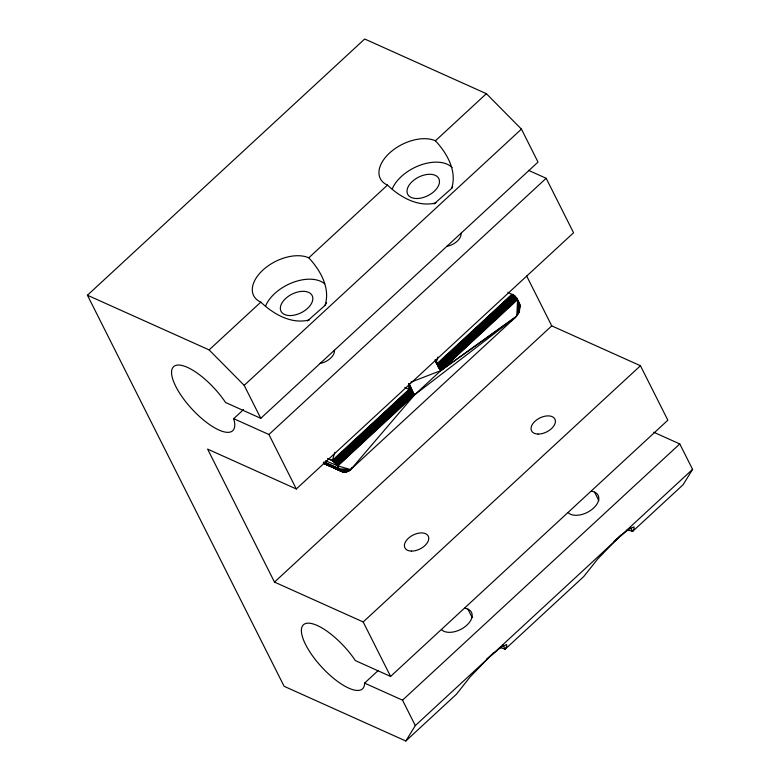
<?xml version="1.0" encoding="UTF-8"?>
<svg xmlns="http://www.w3.org/2000/svg" width="780" height="780" viewBox="0 0 780 780"><rect width="100%" height="100%" fill="white"/><g stroke="black" fill="none" stroke-linecap="round" stroke-linejoin="round"><path stroke-width="1.17" d="M507.858 292.227L514.888 296.088L519.09 302.572L518.749 312.809L515.531 317.314L349.313 470.749L346.408 472.085L343.531 472.173L323.456 463.32M517.569 300.709L519.09 302.572L517.861 314.476L517.618 299.637L512.85 294.508L436.946 364.65L512.226 294.187L437.219 363.5M519.987 305.662L519.431 311.035L519.665 304.034L519.987 305.662L518.749 312.809L519.665 304.034L519.09 302.572M307.418 320.97L325.026 305.419C330.652 288.093 320.336 270.202 308.782 257.81A34.856 20.729 -26.7 0 0 262.86 270.114A34.856 20.729 -26.7 0 0 260.822 302.133L209.118 349.908L87.428 295.23L364.689 39L486.379 93.688L521.44 129.119L538.024 162.084L260.764 418.314L225.556 402.49A43.563 15.239 47.3 0 0 174.515 365.986A43.563 15.239 47.3 0 0 200.294 417.241A43.563 15.239 47.3 0 0 233.698 418.685L268.915 434.509L296.312 488.982L573.563 232.762L546.166 178.279L528.567 170.371M434.06 203.941L451.659 188.389C457.285 171.064 446.979 153.172 435.425 140.78A34.856 20.729 -26.7 0 0 389.503 153.075A34.856 20.729 -26.7 0 0 387.465 185.094L308.782 257.81M334.903 452.293L332.377 460.385C337.155 462.998 337.935 468.936 342.225 471.754L350.678 469.667L414.56 394.875L515.531 317.314L440.827 370.598L410.836 382.19M436.147 362.837L437.95 357.055M349.313 470.749L344.935 472.29L342.742 471.276L344.935 472.29L350.678 469.667L351.839 467.542M325.026 305.419L326.566 302.708M451.659 188.389L452.692 186.576M87.428 295.23L284.125 686.312L405.815 741L415.311 725.595L692.572 469.365L679.78 443.947L653.757 432.247M692.572 469.365L683.075 484.77L632.492 531.521A35.402 21.06 -26.7 0 0 627.081 529.883M493.418 652.821L470.243 676.767L456.398 694.258L405.815 741M620.802 535.09L597.636 559.045L583.781 576.527L505.108 649.243A35.402 21.06 -26.7 0 0 499.697 647.605M408.973 384.14L411.148 390.712L335.039 462.286L328.019 458.425M327.815 458.747L332.377 460.385L335.712 462.959L411.83 391.326L409.022 384.082L412.503 391.999L414.56 394.875M408.876 384.062L410.465 390.185L333.674 461.146L409.793 389.747L408.817 384.16L409.168 389.415L332.377 460.385L336.336 463.671L412.503 391.999L409.793 389.747L404.81 387.455M440.827 370.598L517.218 298.935L512.85 294.508L437.609 365.079L513.513 294.947L517.218 298.935L440.437 369.895L438.76 367.731L514.888 296.088L438.097 367.058L514.196 295.483L438.302 365.615L513.513 294.947L516.74 298.204L440.437 369.895L440.827 370.598L516.769 315.998L517.618 299.637L337.779 465.835L325.494 460.756M323.661 463.252L343.531 472.173L350.678 469.667L337.779 465.835L336.892 464.402L413.117 392.71L409.12 384.121M435.377 359.853L439.384 368.443L515.551 296.761L438.76 367.731M436.888 363.948L435.279 359.814L439.949 369.174L516.175 297.473L439.384 368.443M410.465 390.185L334.357 461.682L411.148 390.712M413.683 393.442L336.892 464.402L332.377 460.385L337.379 465.133L413.683 393.442L409.12 384.082M337.779 465.835L414.17 394.173L337.379 465.133M409.168 389.415L333.002 460.717L409.793 389.747M435.425 140.78L486.379 93.688M260.764 418.314L244.189 385.349L521.44 129.119M233.698 418.685L243.535 409.588M268.915 434.509L546.166 178.279M411.83 391.326L335.039 462.286L336.892 464.402M335.712 462.959L412.503 391.999M336.336 463.671L413.117 392.71M439.949 369.174L516.74 298.204M296.312 488.982L207.617 449.124L274.492 582.094L551.743 325.865L640.448 365.732L667.846 420.206L390.585 676.426L355.378 660.601A43.563 15.239 47.3 0 0 305.623 623.542A43.563 15.239 47.3 0 0 324.694 670.205A43.563 15.239 47.3 0 0 364.572 683.114L402.529 700.167L415.311 725.595M274.492 582.094L363.188 621.952L640.448 365.732M364.572 683.114L377.988 670.722M402.529 700.167L679.78 443.947M614.104 541.359L628.543 529.425L633.974 526.832L634.12 528.294L632.492 531.521L630.357 527.28M486.72 659.081L501.15 647.156L506.591 644.553L506.737 646.025L505.108 649.243L502.973 645.011M435.962 202.897C418.031 207.509 400.091 197.096 387.465 185.094M309.319 319.936C291.389 324.548 273.448 314.135 260.822 302.133M323.407 463.154L341.045 471.032L350.678 469.667L339.251 468.77L323.719 462.004M323.466 462.715L340.051 470.028L350.678 469.667M324.899 462.325L339.251 468.77M324.597 463.076L340.051 470.028M330.593 465.835L333.898 467.327M338.315 469.316L340.529 470.301L338.354 469.238M323.388 463.086L341.045 471.032M323.515 463.3L342.225 471.754M323.758 463.125L343.531 472.173M209.118 349.908L244.189 385.349M526.734 276.139L551.743 325.865M594.555 492.102L598.816 500.575M467.922 609.141L472.183 617.614M363.188 621.952L390.585 676.426M435.308 359.765L438.331 366.736M435.601 360.965L436.683 364.25M334.454 350.21A13.075 7.771 -26.7 0 1 320.19 363.392M461.097 233.181A13.075 7.771 -26.7 0 1 446.823 246.363M464.675 608.234A17.423 10.364 -26.7 0 1 466.898 625.15A17.423 10.364 -26.7 0 1 441.509 629.645M591.308 491.205A17.423 10.364 -26.7 0 1 593.541 508.111A17.423 10.364 -26.7 0 1 568.152 512.606M265.619 305.974A34.856 20.729 -26.7 0 1 292.958 282.428A34.856 20.729 -26.7 0 1 324.626 283.813M392.252 188.945A34.856 20.729 -26.7 0 1 420.44 165.087A34.856 20.729 -26.7 0 1 452.088 167.544M411.43 551.09A13.075 7.771 -26.7 0 0 428.727 537.654A13.075 7.771 -26.7 0 0 409.607 537.245A13.075 7.771 -26.7 0 0 411.43 551.09M538.073 434.06A13.075 7.771 -26.7 0 0 555.37 420.625A13.075 7.771 -26.7 0 0 536.25 420.215A13.075 7.771 -26.7 0 0 538.073 434.06M291.71 315.5A17.423 10.364 -26.7 0 0 312.468 296.302A17.423 10.364 -26.7 0 0 285.636 298.506A17.423 10.364 -26.7 0 0 291.71 315.5M418.343 198.461A17.423 10.364 -26.7 0 0 439.111 179.273A17.423 10.364 -26.7 0 0 412.279 181.477A17.423 10.364 -26.7 0 0 418.343 198.461"/></g></svg>
